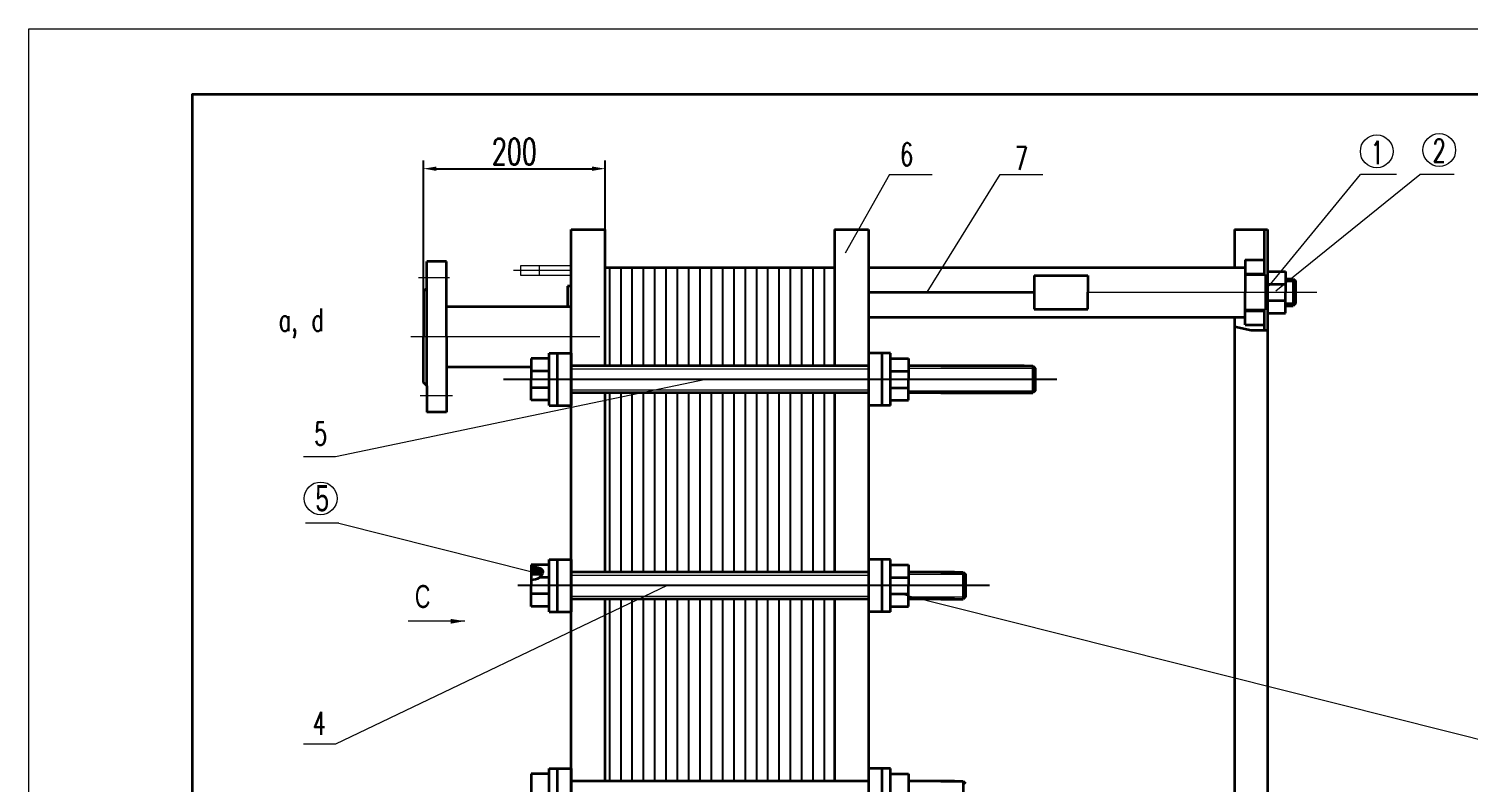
# Model space of a CAD drawing. Header units: millimetres. Extents: x 3189 to 3783, y 1029 to 1449.
# Drawn here: x 3189 to 3409, y 1333.7 to 1448.9 of the extents above; entities that cross this region are included whole.
import ezdxf

# ---------------------------------------------------------------- set-up
doc = ezdxf.new("R2010")
doc.units = ezdxf.units.MM
doc.linetypes.add('CENTER2', pattern=[28.575, 19.05, -3.175, 3.175, -3.175])
doc.linetypes.add('EB_DASHDOT', pattern=[39, 30, -3, 3, -3])
doc.layers.get('DEFPOINTS').update_dxf_attribs({"lineweight": 18})
doc.layers.add('1', color=1, linetype='Continuous', lineweight=18, true_color=0xff0000)
doc.layers.add('2', color=2, linetype='Continuous', lineweight=18, true_color=0xffff00)
for name, color, linetype, lineweight in [('LAYER1', 1, 'Continuous', 25), ('LAYER2', 2, 'Continuous', 25), ('粗实线层', 7, 'Continuous', 35)]:
    doc.layers.add(name, color=color, linetype=linetype, lineweight=lineweight)
doc.styles.add('HZ', font='txt.shx', dxfattribs={"width": 0.67, "bigfont": 'hztxt.shx'})
doc.styles.get("Standard").update_dxf_attribs({"font": 'arial.ttf'})
doc.dimstyles.new('UserStyle16', dxfattribs={"dimtxt": 3.5, "dimasz": 2, "dimexe": 1.25, "dimexo": 0, "dimtad": 1, "dimdsep": 46, "dimtxsty": 'HZ', "dimcen": 0, "dimdle": 4, "dimadec": 3, "dimazin": 0, "dimtfac": 1, "dimtmove": 0, "dimatfit": 3, "dimfxl": 0, "dimtolj": 1, "dimtzin": 0, "dimarcsym": 0})

# ---------------------------------------------------------------- blocks, each defined once
blk = doc.blocks.new('*D37')
at = {"layer": 'DEFPOINTS', "color": 0, "ltscale": 20, "transparency": 16777216}
for p in [(3277.12, 1427.55), (3277.12, 1416.48), (3249.34, 1408.81)]:
    blk.add_point(p, dxfattribs=at)
at = {"layer": 'LAYER2', "color": 0, "lineweight": -2, "ltscale": 20, "transparency": 16777216}
for p, q in [((3249.34, 1408.81), (3249.34, 1428.8)), ((3277.12, 1416.48), (3277.12, 1428.8)), ((3251.34, 1427.55), (3275.12, 1427.55))]:
    blk.add_line(p, q, dxfattribs=at)
at = {"layer": 'LAYER2', "color": 0, "ltscale": 20, "transparency": 16777216}
for points in [[(3251.34, 1427.88), (3251.34, 1427.21), (3249.34, 1427.55)], [(3275.12, 1427.88), (3275.12, 1427.21), (3277.12, 1427.55)]]:
    blk.add_solid(points, dxfattribs=at)
at = {"layer": 'LAYER2', "color": 0, "ltscale": 20, "transparency": 16777216, "insert": (3263.23, 1430.17), "char_height": 4, "attachment_point": 5, "style": 'HZ'}
blk.add_mtext('\\A1;200', dxfattribs=at)

msp = doc.modelspace()

# ---------------------------------------------------------------- linework, layer by layer
at = {"layer": '1', "linetype": 'Continuous', "lineweight": 0}
for p, q in [((3264.20584, 1412.76934), (3271.84519, 1412.76934)), ((3264.20584, 1411.21327), (3264.20584, 1412.76934)), ((3267.0752, 1411.21327), (3267.0752, 1412.76934)), ((3271.93545, 1411.21327), (3264.20584, 1411.21327))]:
    msp.add_line(p, q, dxfattribs=at)
at = {"layer": '2', "ltscale": 0.5}
for p, q in [((3320.55341, 1426.64136), (3313.78788, 1414.63226)), ((3320.55341, 1426.64136), (3327.09519, 1426.64136)), ((3326.32396, 1408.65098), (3337.46687, 1426.64136)), ((3337.46687, 1426.64136), (3344.00865, 1426.64136)), ((3378.58622, 1409.65825), (3392.56932, 1426.64913)), ((3379.61861, 1408.87351), (3401.61721, 1426.64913)), ((3398.05315, 1426.64913), (3392.56932, 1426.64913)), ((3406.89162, 1426.64913), (3401.61721, 1426.64913)), ((3292.50239, 1395.32819), (3235.897, 1383.49619)), ((3235.897, 1383.49619), (3231.02419, 1383.49619)), ((3236.43461, 1373.33433), (3231.32277, 1373.33433)), ((3236.43461, 1373.33433), (3266.17988, 1365.87676)), ((3286.58573, 1363.80316), (3235.897, 1339.56655)), ((3430.03208, 1335.41016), (3322.10569, 1362.53845)), ((3235.897, 1339.56655), (3231.02419, 1339.56655))]:
    msp.add_line(p, q, dxfattribs=at)
at = {"layer": '2', "linetype": 'EB_DASHDOT', "lineweight": 0}
for p, q in [((3253.34244, 1410.84554), (3248.58565, 1410.84554)), ((3271.93545, 1411.98236), (3263.13175, 1411.98236)), ((3276.31851, 1401.82538), (3247.43673, 1401.82538)), ((3253.80845, 1392.80522), (3248.82296, 1392.80522))]:
    msp.add_line(p, q, dxfattribs=at)
at = {"layer": '2', "linetype": 'ByBlock'}
msp.add_line((3255.6859, 1358.37494), (3247.01604, 1358.37494), dxfattribs=at)
at = {"layer": '2', "ltscale": 0.5}
msp.add_lwpolyline([(3189.02949, 1448.9394), (3783.02949, 1448.9394), (3783.02949, 1028.9394), (3189.02949, 1028.9394)], close=True, dxfattribs=at)
for centre in [(3395.03694, 1430.19866), (3404.5989, 1430.40406), (3233.63694, 1377.13976)]:
    msp.add_circle(centre, 2.5, dxfattribs=at)
at = {"layer": '2', "linetype": 'CENTER2'}
msp.add_solid([(3253.49623, 1358.70991), (3255.6859, 1358.37494), (3253.50596, 1357.98164)], dxfattribs=at)
at = {"layer": 'LAYER1', "linetype": 'Continuous', "lineweight": 0}
for p, q in [((3317.34129, 1408.65098), (3322.52529, 1408.65098)), ((3317.34129, 1408.65098), (3329.79842, 1408.65098)), ((3317.34129, 1408.65098), (3329.79842, 1408.65098)), ((3350.90279, 1408.65098), (3374.93511, 1408.65098)), ((3332.18654, 1363.80316), (3332.18654, 1365.53116))]:
    msp.add_line(p, q, dxfattribs=at)
at = {"layer": 'LAYER1', "color": 2, "linetype": 'Continuous', "lineweight": 0}
for p, q in [((3271.93545, 1396.9444), (3317.34129, 1396.9444)), ((3271.93545, 1393.72289), (3317.34129, 1393.72289)), ((3271.93545, 1365.41937), (3317.34129, 1365.41937)), ((3271.93545, 1362.19786), (3317.34129, 1362.19786))]:
    msp.add_line(p, q, dxfattribs=at)
at = {"layer": 'LAYER2', "ltscale": 20}
for p, q in [((3277.81065, 1397.40179), (3277.81065, 1412.45258)), ((3279.53865, 1397.40179), (3279.53865, 1412.45258)), ((3281.26665, 1397.40179), (3281.26665, 1412.45258)), ((3282.99465, 1397.40179), (3282.99465, 1412.45258)), ((3284.72265, 1397.40179), (3284.72265, 1412.45258)), ((3286.45065, 1397.40179), (3286.45065, 1412.45258)), ((3288.17865, 1397.40179), (3288.17865, 1412.45258)), ((3289.90665, 1397.40179), (3289.90665, 1412.45258)), ((3291.63465, 1397.40179), (3291.63465, 1412.45258)), ((3293.36265, 1397.40179), (3293.36265, 1412.45258)), ((3295.09065, 1397.40179), (3295.09065, 1412.45258)), ((3296.81865, 1397.40179), (3296.81865, 1412.45258)), ((3298.54665, 1397.40179), (3298.54665, 1412.45258)), ((3300.27465, 1397.40179), (3300.27465, 1412.45258)), ((3302.00265, 1397.40179), (3302.00265, 1412.45258)), ((3303.73065, 1397.40179), (3303.73065, 1412.45258)), ((3305.45865, 1397.40179), (3305.45865, 1412.45258)), ((3307.18665, 1397.40179), (3307.18665, 1412.45258)), ((3308.91465, 1397.40179), (3308.91465, 1412.45258)), ((3310.64265, 1397.40179), (3310.64265, 1412.45258)), ((3346.12368, 1395.32819), (3261.5938, 1395.32819)), ((3277.81065, 1365.87676), (3277.81065, 1393.25459)), ((3279.53865, 1365.87676), (3279.53865, 1393.25459)), ((3281.26665, 1365.87676), (3281.26665, 1393.25459)), ((3282.99465, 1365.87676), (3282.99465, 1393.25459)), ((3284.72265, 1365.87676), (3284.72265, 1393.25459)), ((3286.45065, 1365.87676), (3286.45065, 1393.25459)), ((3288.17865, 1365.87676), (3288.17865, 1393.25459)), ((3289.90665, 1365.87676), (3289.90665, 1393.25459)), ((3291.63465, 1365.87676), (3291.63465, 1393.25459)), ((3293.36265, 1365.87676), (3293.36265, 1393.25459)), ((3295.09065, 1365.87676), (3295.09065, 1393.25459)), ((3296.81865, 1365.87676), (3296.81865, 1393.25459)), ((3298.54665, 1365.87676), (3298.54665, 1393.25459)), ((3300.27465, 1365.87676), (3300.27465, 1393.25459)), ((3302.00265, 1365.87676), (3302.00265, 1393.25459)), ((3303.73065, 1365.87676), (3303.73065, 1393.25459)), ((3305.45865, 1365.87676), (3305.45865, 1393.25459)), ((3307.18665, 1365.87676), (3307.18665, 1393.25459)), ((3308.91465, 1365.87676), (3308.91465, 1393.25459)), ((3310.64265, 1365.87676), (3310.64265, 1393.25459)), ((3335.83825, 1363.80316), (3263.77308, 1363.80316)), ((3277.81065, 1347.82538), (3277.81065, 1361.72956)), ((3279.53865, 1347.82538), (3279.53865, 1361.72956)), ((3281.26665, 1347.82538), (3281.26665, 1361.72956)), ((3282.99465, 1347.82538), (3282.99465, 1361.72956)), ((3284.72265, 1347.82538), (3284.72265, 1361.72956)), ((3286.45065, 1347.82538), (3286.45065, 1361.72956)), ((3288.17865, 1347.82538), (3288.17865, 1361.72956)), ((3289.90665, 1347.82538), (3289.90665, 1361.72956)), ((3291.63465, 1347.82538), (3291.63465, 1361.72956)), ((3293.36265, 1347.82538), (3293.36265, 1361.72956)), ((3295.09065, 1347.82538), (3295.09065, 1361.72956)), ((3296.81865, 1347.82538), (3296.81865, 1361.72956)), ((3298.54665, 1347.82538), (3298.54665, 1361.72956)), ((3300.27465, 1347.82538), (3300.27465, 1361.72956)), ((3302.00265, 1347.82538), (3302.00265, 1361.72956)), ((3303.73065, 1347.82538), (3303.73065, 1361.72956)), ((3305.45865, 1347.82538), (3305.45865, 1361.72956)), ((3307.18665, 1347.82538), (3307.18665, 1361.72956)), ((3308.91465, 1347.82538), (3308.91465, 1361.72956)), ((3310.64265, 1347.82538), (3310.64265, 1361.72956)), ((3277.81065, 1333.91498), (3277.81065, 1347.82538)), ((3279.53865, 1333.91498), (3279.53865, 1347.82538)), ((3281.26665, 1333.91498), (3281.26665, 1347.82538)), ((3282.99465, 1333.91498), (3282.99465, 1347.82538)), ((3284.72265, 1333.91498), (3284.72265, 1347.82538)), ((3286.45065, 1333.91498), (3286.45065, 1347.82538)), ((3288.17865, 1333.91498), (3288.17865, 1347.82538)), ((3289.90665, 1333.91498), (3289.90665, 1347.82538)), ((3291.63465, 1333.91498), (3291.63465, 1347.82538)), ((3293.36265, 1333.91498), (3293.36265, 1347.82538)), ((3295.09065, 1333.91498), (3295.09065, 1347.82538)), ((3296.81865, 1333.91498), (3296.81865, 1347.82538)), ((3298.54665, 1333.91498), (3298.54665, 1347.82538)), ((3300.27465, 1333.91498), (3300.27465, 1347.82538)), ((3302.00265, 1333.91498), (3302.00265, 1347.82538)), ((3303.73065, 1333.91498), (3303.73065, 1347.82538)), ((3305.45865, 1333.91498), (3305.45865, 1347.82538)), ((3307.18665, 1333.91498), (3307.18665, 1347.82538)), ((3308.91465, 1333.91498), (3308.91465, 1347.82538)), ((3310.64265, 1333.91498), (3310.64265, 1347.82538))]:
    msp.add_line(p, q, dxfattribs=at)
at = {"layer": 'LAYER2', "color": 1, "linetype": 'Continuous', "lineweight": 0}
for p, q in [((3317.34129, 1412.45258), (3333.23625, 1412.45258)), ((3317.34129, 1404.84938), (3333.23625, 1404.84938)), ((3328.42632, 1397.40179), (3342.49927, 1397.40179)), ((3328.42632, 1393.25459), (3342.49927, 1393.25459))]:
    msp.add_line(p, q, dxfattribs=at)
at = {"layer": 'LAYER2', "color": 3, "linetype": 'EB_DASHDOT', "lineweight": 0}
for p, q in [((3350.90279, 1408.65098), (3385.62713, 1408.65098)), ((3374.8108, 1408.65098), (3385.89493, 1408.65098)), ((3277.11945, 1395.32819), (3271.93545, 1395.32819)), ((3333.0507, 1363.80316), (3261.5938, 1363.80316)), ((3277.11945, 1363.80316), (3271.93545, 1363.80316))]:
    msp.add_line(p, q, dxfattribs=at)
at = {"layer": 'LAYER2', "color": 2, "linetype": 'Continuous', "lineweight": 0}
for p, q in [((3323.48072, 1397.05619), (3342.84487, 1397.05619)), ((3323.48072, 1393.60019), (3342.84487, 1393.60019)), ((3323.48072, 1365.53116), (3332.18654, 1365.53116)), ((3323.48072, 1362.07516), (3332.18654, 1362.07516))]:
    msp.add_line(p, q, dxfattribs=at)
at = {"layer": '粗实线层'}
for p, q in [((3271.93545, 1395.43178), (3271.93545, 1418.26652)), ((3271.93545, 1418.26652), (3277.11945, 1418.26652)), ((3277.11945, 1397.40179), (3277.11945, 1418.26652)), ((3312.15729, 1418.26652), (3312.15729, 1397.40179)), ((3312.15729, 1418.26652), (3317.34129, 1418.26652)), ((3317.34129, 1418.26652), (3317.34129, 1273.79641)), ((3373.31006, 1418.26652), (3373.31006, 1412.45258)), ((3373.31006, 1418.26652), (3378.36252, 1418.26652)), ((3377.85805, 1418.26652), (3377.85805, 1411.35716)), ((3378.36252, 1418.26652), (3378.36252, 1271.36138)), ((3249.88317, 1401.82538), (3249.88317, 1413.33386)), ((3252.86916, 1413.33386), (3249.88317, 1413.33386)), ((3252.86916, 1401.82538), (3252.86916, 1413.33386)), ((3277.11945, 1412.45258), (3312.15729, 1412.45258)), ((3317.34129, 1412.45258), (3374.93511, 1412.45258)), ((3374.93511, 1413.63628), (3374.93511, 1408.65098)), ((3374.93511, 1413.63628), (3377.85805, 1413.63628)), ((3342.66454, 1411.23405), (3350.90279, 1411.23405)), ((3342.66454, 1411.23405), (3342.66454, 1406.06791)), ((3350.90279, 1411.23405), (3350.90279, 1408.65098)), ((3374.93511, 1411.46516), (3377.85805, 1411.46516)), ((3374.93511, 1411.35716), (3378.0351, 1411.35716)), ((3378.0351, 1411.35716), (3378.0351, 1405.9448)), ((3378.0351, 1410.48698), (3378.36252, 1410.48698)), ((3378.36252, 1411.83626), (3381.11258, 1411.83626)), ((3378.36252, 1411.83626), (3378.36252, 1405.4657)), ((3381.11258, 1411.83626), (3381.11258, 1410.72458)), ((3381.11258, 1410.72458), (3381.11258, 1408.65098)), ((3381.11258, 1410.72458), (3382.29071, 1410.72458)), ((3381.11258, 1410.37898), (3382.64621, 1410.37898)), ((3382.29071, 1410.72458), (3382.64621, 1410.37898)), ((3382.29071, 1410.72458), (3382.29071, 1406.57738)), ((3382.64621, 1410.37898), (3382.64621, 1406.92298)), ((3249.88317, 1409.29034), (3249.3403, 1408.81267)), ((3249.3403, 1408.81267), (3249.3403, 1401.82538)), ((3271.38095, 1409.60043), (3271.38095, 1406.42877)), ((3271.93545, 1409.60043), (3271.38095, 1409.60043)), ((3317.34129, 1408.65098), (3342.66454, 1408.65098)), ((3350.90279, 1406.06791), (3350.90279, 1408.65098)), ((3374.93511, 1403.66568), (3374.93511, 1408.65098)), ((3378.36252, 1409.91569), (3381.11258, 1409.91569)), ((3381.11258, 1406.57738), (3381.11258, 1408.65098)), ((3271.93545, 1406.42877), (3252.86916, 1406.42877)), ((3342.66454, 1406.06791), (3350.90279, 1406.06791)), ((3374.93511, 1405.9448), (3378.0351, 1405.9448)), ((3374.93511, 1405.8368), (3377.85805, 1405.8368)), ((3377.85805, 1405.9448), (3377.85805, 1402.83491)), ((3378.0351, 1406.81498), (3378.36252, 1406.81498)), ((3378.36252, 1407.38627), (3381.11258, 1407.38627)), ((3381.11258, 1406.92298), (3382.64621, 1406.92298)), ((3381.11258, 1405.4657), (3381.11258, 1406.57738)), ((3381.11258, 1406.57738), (3382.29071, 1406.57738)), ((3382.64621, 1406.92298), (3382.29071, 1406.57738)), ((3317.34129, 1404.84938), (3374.93511, 1404.84938)), ((3373.31006, 1404.84938), (3373.31006, 1271.36138)), ((3374.93511, 1403.66568), (3377.85805, 1403.66568)), ((3378.36252, 1405.4657), (3381.11258, 1405.4657)), ((3249.3403, 1394.83809), (3249.3403, 1401.82538)), ((3249.88317, 1394.36042), (3249.88317, 1401.82538)), ((3252.86916, 1401.82538), (3252.86916, 1390.3169)), ((3373.31006, 1403.43197), (3375.84751, 1402.83491)), ((3375.84751, 1402.83491), (3378.36252, 1402.83491)), ((3268.54609, 1391.31799), (3268.54609, 1399.3384)), ((3268.54609, 1391.31799), (3268.54609, 1399.3384)), ((3268.54609, 1399.3384), (3271.93545, 1399.3384)), ((3269.82481, 1391.31799), (3269.82481, 1399.3384)), ((3271.93545, 1399.3384), (3271.93545, 1391.31799)), ((3317.34129, 1399.3384), (3317.34129, 1391.31799)), ((3320.73065, 1399.3384), (3317.34129, 1399.3384)), ((3319.45193, 1391.31799), (3319.45193, 1399.3384)), ((3320.73065, 1391.31799), (3320.73065, 1399.3384)), ((3320.73065, 1391.31799), (3320.73065, 1399.3384)), ((3249.3403, 1394.83809), (3249.3403, 1397.22199)), ((3265.79602, 1397.22199), (3252.86916, 1397.22199)), ((3265.79602, 1398.51347), (3265.79602, 1395.32819)), ((3268.54609, 1398.51347), (3265.79602, 1398.51347)), ((3317.34129, 1397.40179), (3271.93545, 1397.40179)), ((3320.73065, 1398.51347), (3323.48072, 1398.51347)), ((3323.48072, 1398.51347), (3323.48072, 1395.32819)), ((3341.1527, 1397.40179), (3323.48072, 1397.40179)), ((3328.42632, 1397.40179), (3342.49927, 1397.40179)), ((3342.49927, 1397.40179), (3342.49927, 1393.25459)), ((3342.49927, 1397.40179), (3342.84487, 1397.05619)), ((3342.84487, 1397.05619), (3342.84487, 1393.60019)), ((3342.84487, 1393.60019), (3342.84487, 1397.05619)), ((3249.88317, 1394.36042), (3249.3403, 1394.83809)), ((3268.54609, 1396.5929), (3265.79602, 1396.5929)), ((3265.79602, 1392.14292), (3265.79602, 1395.32819)), ((3271.93545, 1271.36138), (3271.93545, 1395.43178)), ((3320.73065, 1396.5929), (3323.48072, 1396.5929)), ((3323.48072, 1392.14292), (3323.48072, 1395.32819)), ((3249.88317, 1394.36042), (3249.88317, 1390.3169)), ((3268.54609, 1394.06348), (3265.79602, 1394.06348)), ((3317.34129, 1393.25459), (3271.93545, 1393.25459)), ((3277.11945, 1365.87676), (3277.11945, 1393.25459)), ((3312.15729, 1393.25459), (3312.15729, 1365.87676)), ((3320.73065, 1394.06348), (3323.48072, 1394.06348)), ((3341.1527, 1393.25459), (3323.48072, 1393.25459)), ((3328.42632, 1393.25459), (3342.49927, 1393.25459)), ((3342.84487, 1393.60019), (3342.49927, 1393.25459)), ((3268.54609, 1392.14292), (3265.79602, 1392.14292)), ((3268.54609, 1391.31799), (3271.93545, 1391.31799)), ((3320.73065, 1391.31799), (3317.34129, 1391.31799)), ((3320.73065, 1392.14292), (3323.48072, 1392.14292)), ((3252.86916, 1390.3169), (3249.88317, 1390.3169)), ((3265.79602, 1366.98844), (3265.79602, 1363.80316)), ((3268.54609, 1366.98844), (3265.79602, 1366.98844)), ((3267.50626, 1366.22995), (3265.79602, 1366.22995)), ((3268.54609, 1359.79296), (3268.54609, 1367.81337)), ((3268.54609, 1359.79296), (3268.54609, 1367.81337)), ((3268.54609, 1367.81337), (3271.93545, 1367.81337)), ((3269.82481, 1359.79296), (3269.82481, 1367.81337)), ((3271.93545, 1367.81337), (3271.93545, 1359.79296)), ((3317.34129, 1367.81337), (3317.34129, 1359.79296)), ((3320.73065, 1367.81337), (3317.34129, 1367.81337)), ((3319.45193, 1359.79296), (3319.45193, 1367.81337)), ((3320.73065, 1359.79296), (3320.73065, 1367.81337)), ((3320.73065, 1359.79296), (3320.73065, 1367.81337)), ((3320.73065, 1366.98844), (3323.48072, 1366.98844)), ((3323.48072, 1366.98844), (3323.48072, 1363.80316)), ((3267.57967, 1365.87676), (3265.79602, 1365.87676)), ((3267.47957, 1365.52357), (3265.79602, 1365.52357)), ((3268.54609, 1365.06787), (3267.13088, 1365.06787)), ((3317.34129, 1365.87676), (3271.93545, 1365.87676)), ((3320.73065, 1365.06787), (3323.48072, 1365.06787)), ((3330.49437, 1365.87676), (3323.48072, 1365.87676)), ((3328.42632, 1365.87676), (3331.84094, 1365.87676)), ((3331.84094, 1365.87676), (3332.18654, 1365.53116)), ((3331.84094, 1365.87676), (3331.84094, 1361.72956)), ((3332.18654, 1365.53116), (3332.18654, 1362.07516)), ((3265.79602, 1360.61788), (3265.79602, 1363.80316)), ((3268.54609, 1362.53845), (3265.79602, 1362.53845)), ((3320.73065, 1362.53845), (3323.48072, 1362.53845)), ((3323.48072, 1360.61788), (3323.48072, 1363.80316)), ((3332.18654, 1362.07516), (3331.84094, 1361.72956)), ((3268.54609, 1360.61788), (3265.79602, 1360.61788)), ((3268.54609, 1359.79296), (3271.93545, 1359.79296)), ((3317.34129, 1361.72956), (3271.93545, 1361.72956)), ((3277.11945, 1347.82538), (3277.11945, 1361.72956)), ((3312.15729, 1361.72956), (3312.15729, 1347.82538)), ((3320.73065, 1359.79296), (3317.34129, 1359.79296)), ((3320.73065, 1360.61788), (3323.48072, 1360.61788)), ((3330.49437, 1361.72956), (3323.48072, 1361.72956)), ((3328.42632, 1361.72956), (3331.84094, 1361.72956)), ((3277.11945, 1333.91498), (3277.11945, 1347.82538)), ((3312.15729, 1347.82538), (3312.15729, 1333.91498)), ((3268.54609, 1327.83118), (3268.54609, 1335.85159)), ((3268.54609, 1327.83118), (3268.54609, 1335.85159)), ((3268.54609, 1335.85159), (3271.93545, 1335.85159)), ((3269.82481, 1327.83118), (3269.82481, 1335.85159)), ((3271.93545, 1335.85159), (3271.93545, 1327.83118)), ((3317.34129, 1335.85159), (3317.34129, 1327.83118)), ((3320.73065, 1335.85159), (3317.34129, 1335.85159)), ((3319.45193, 1327.83118), (3319.45193, 1335.85159)), ((3320.73065, 1327.83118), (3320.73065, 1335.85159)), ((3320.73065, 1327.83118), (3320.73065, 1335.85159)), ((3265.79602, 1335.02666), (3265.79602, 1331.84138)), ((3268.54609, 1335.02666), (3265.79602, 1335.02666)), ((3317.34129, 1333.91498), (3271.93545, 1333.91498)), ((3320.73065, 1335.02666), (3323.48072, 1335.02666)), ((3323.48072, 1335.02666), (3323.48072, 1331.84138)), ((3330.49437, 1333.91498), (3323.48072, 1333.91498)), ((3328.42632, 1333.91498), (3331.84094, 1333.91498)), ((3331.84094, 1333.91498), (3332.18654, 1333.56938)), ((3331.84094, 1333.91498), (3331.84094, 1329.76778))]:
    msp.add_line(p, q, dxfattribs=at)
msp.add_lwpolyline([(3773.02949, 1038.9394), (3214.02949, 1038.9394), (3214.02949, 1438.9394), (3773.02949, 1438.9394)], close=True, dxfattribs=at)
msp.add_open_spline([(3265.79602, 1366.63239), (3266.05616, 1366.63632), (3266.62832, 1366.63365), (3267.88646, 1366.35024), (3267.28378, 1364.81793), (3266.21551, 1364.70347), (3265.79602, 1364.6423)], degree=3, knots=[0, 0, 0, 0, 0.796670959, 1.772034154, 3.063155486, 4.141842472, 4.141842472, 4.141842472, 4.141842472], dxfattribs=at)

# ---------------------------------------------------------------- texts
at = {"layer": '2', "ltscale": 0.5, "style": 'HZ', "width": 0.67}
for s, p in [('1', (3394.11159, 1428.24732)), ('2', (3403.57073, 1428.55542))]:
    msp.add_text(s, height=3.5, dxfattribs=at).set_placement(p)
at = {"layer": '2', "style": 'HZ', "width": 0.67}
msp.add_text('a, d', height=3.5, dxfattribs=at).set_placement((3227.22671, 1402.68456))
at = {"layer": '2', "ltscale": 0.5, "width": 0.67}
msp.add_text('5', height=4, dxfattribs=at).set_placement((3232.83928, 1375.1715))
at = {"layer": '2', "ltscale": 0.5, "char_height": 3.5, "attachment_point": 1, "style": 'HZ'}
for s, insert in [('6', (3322.18886, 1431.48911)), ('7', (3339.75124, 1430.87455)), ('5', (3232.63152, 1388.77981)), ('4', (3232.43293, 1344.47895))]:
    msp.add_mtext(s, dxfattribs=dict(at, insert=insert))
at = {"layer": 'LAYER1', "color": 2, "linetype": 'Continuous', "ltscale": 200, "width": 0.67}
msp.add_text('C', height=3.5, dxfattribs=at).set_placement((3248.03626, 1360.38946))

# ---------------------------------------------------------------- dimensions: what is measured, and where the dimension line sits
at = {"layer": 'LAYER2', "ltscale": 20}
dim = msp.add_linear_dim(base=(3277.11945, 1427.54689), p1=(3249.3403, 1408.81267), p2=(3277.11945, 1416.47826), text='200', dimstyle='UserStyle16', override={"dimtxt": 4}, dxfattribs=at)
dim.commit()
dim.dimension.update_dxf_attribs({"geometry": '*D37', "text_midpoint": (3263.22988, 1427.54689), "dimtype": 160})

doc.saveas('drawing.dxf')
